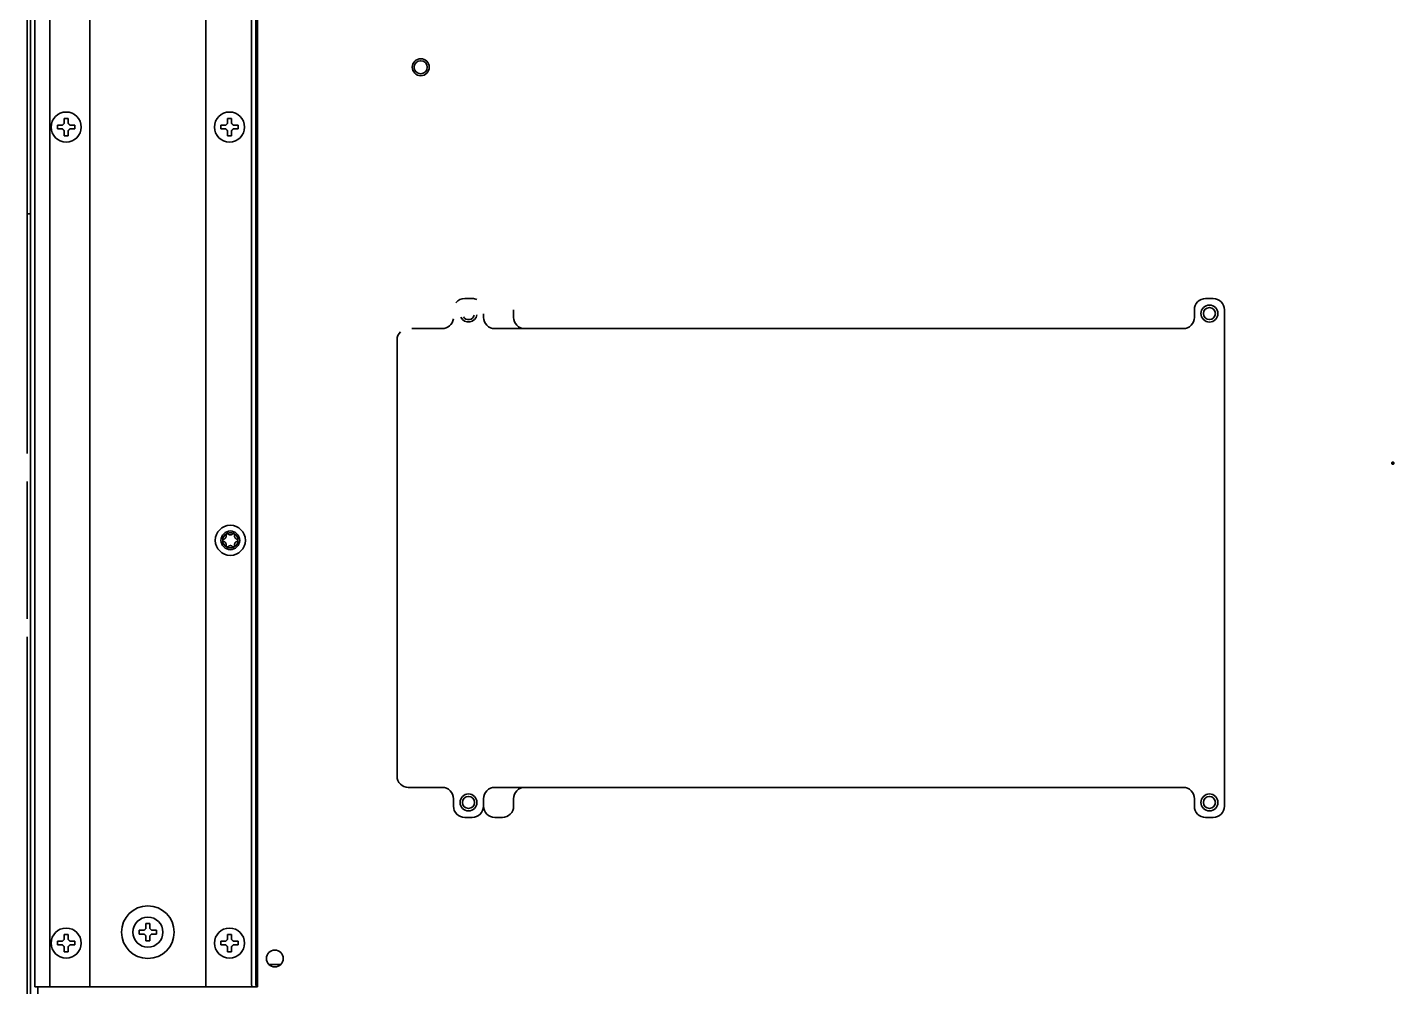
# Model space of a CAD drawing. Extents: x 53 to 4124, y 6244 to 10190.
# Drawn here: x 2213.5 to 2576.5, y 9469.9 to 9725 of the extents above; entities that cross this region are included whole.
import ezdxf

# ---------------------------------------------------------------- set-up
doc = ezdxf.new("R2010")
doc.units = 0
doc.header["$LTSCALE"] = 5
doc.layers.add('1', color=7, linetype='CONTINUOUS', true_color=0xffffff)

msp = doc.modelspace()

# ---------------------------------------------------------------- linework, layer by layer
at = {"layer": '1', "color": 7, "linetype": 'Continuous', "lineweight": 35}
for p, q in [((2213.48, 10018.29), (2213.48, 9677.39)), ((2214.28, 9378.49), (2214.28, 10018.34)), ((2215.5, 9927.09), (2215.5, 9469.89)), ((2219.44, 9469.89), (2219.44, 9927.09)), ((2230.08, 9927.09), (2230.08, 9469.89)), ((2260.98, 9927.09), (2260.98, 9469.89)), ((2274.7, 9469.89), (2274.7, 9927.09)), ((2273.05, 9471.89), (2273.05, 9925.09)), ((2274.25, 9471.89), (2274.25, 9925.09)), ((2221.51, 9698.49), (2221.51, 9698.99)), ((2221.51, 9697.99), (2221.51, 9698.49)), ((2226.11, 9698.99), (2226.11, 9698.49)), ((2226.11, 9698.49), (2226.11, 9697.99)), ((2264.94, 9698.49), (2264.94, 9698.99)), ((2264.94, 9697.99), (2264.94, 9698.49)), ((2269.54, 9698.99), (2269.54, 9698.49)), ((2269.54, 9698.49), (2269.54, 9697.99)), ((2213.48, 9675.39), (2213.48, 9677.39)), ((2214.28, 9675.39), (2213.48, 9675.39)), ((2213.48, 9673.39), (2213.48, 9675.39)), ((2213.48, 9675.39), (2214.28, 9675.39)), ((2213.48, 9673.39), (2213.48, 9611.69)), ((2331.78, 9652.89), (2329.78, 9652.89)), ((2342.78, 9649.89), (2342.78, 9647.89)), ((2523.78, 9649.89), (2523.78, 9647.89)), ((2528.78, 9652.89), (2526.78, 9652.89)), ((2531.78, 9517.89), (2531.78, 9649.89)), ((2334.78, 9647.89), (2334.78, 9648.81)), ((2323.78, 9644.89), (2315.68, 9644.89)), ((2520.78, 9644.89), (2337.78, 9644.89)), ((2311.78, 9641.89), (2311.78, 9525.89)), ((2213.48, 9604.23), (2213.48, 9567.74)), ((2213.48, 9562.91), (2213.48, 9439.34)), ((2314.78, 9522.89), (2323.78, 9522.89)), ((2337.78, 9522.89), (2520.78, 9522.89)), ((2326.78, 9519.89), (2326.78, 9517.89)), ((2334.78, 9517.89), (2334.78, 9519.89)), ((2342.78, 9519.89), (2342.78, 9517.89)), ((2523.78, 9519.89), (2523.78, 9517.89)), ((2329.78, 9514.89), (2331.78, 9514.89)), ((2339.78, 9514.89), (2337.78, 9514.89)), ((2526.78, 9514.89), (2528.78, 9514.89)), ((2243.23, 9484.39), (2243.23, 9484.89)), ((2243.23, 9483.89), (2243.23, 9484.39)), ((2247.83, 9484.89), (2247.83, 9484.39)), ((2247.83, 9484.39), (2247.83, 9483.89)), ((2221.51, 9481.49), (2221.51, 9481.99)), ((2221.51, 9480.99), (2221.51, 9481.49)), ((2226.11, 9481.99), (2226.11, 9481.49)), ((2226.11, 9481.49), (2226.11, 9480.99)), ((2264.94, 9481.49), (2264.94, 9481.99)), ((2264.94, 9480.99), (2264.94, 9481.49)), ((2269.54, 9481.99), (2269.54, 9481.49)), ((2269.54, 9481.49), (2269.54, 9480.99)), ((2277.68, 9475.8), (2280.86, 9475.8)), ((2215.72, 9469.89), (2215.5, 9469.89)), ((2215.72, 9469.89), (2219.26, 9469.89)), ((2216.28, 9469.89), (2216.28, 9378.19)), ((2219.44, 9469.89), (2219.26, 9469.89)), ((2219.44, 9469.89), (2229.08, 9469.89)), ((2229.08, 9469.89), (2230.08, 9469.89)), ((2230.08, 9469.89), (2232.28, 9469.89)), ((2232.28, 9469.89), (2258.78, 9469.89)), ((2258.78, 9469.89), (2260.98, 9469.89)), ((2260.98, 9469.89), (2261.98, 9469.89)), ((2261.98, 9469.89), (2272.5, 9469.89)), ((2272.5, 9469.89), (2273.19, 9469.89)), ((2274.38, 9469.89), (2273.19, 9469.89)), ((2274.69, 9469.89), (2274.38, 9469.89)), ((2274.69, 9469.89), (2274.7, 9469.89))]:
    msp.add_line(p, q, dxfattribs=at)
for centre, radius in [((2318.08, 9714.39), 2.25), ((2318.08, 9714.39), 1.75), ((2223.81, 9698.49), 4), ((2267.24, 9698.49), 4), ((2527.78, 9648.89), 2.25), ((2527.78, 9648.89), 1.6), ((2267.46, 9588.59), 4), ((2267.46, 9588.59), 2.49), ((2267.46, 9588.59), 2.03), ((2330.78, 9518.89), 2.25), ((2330.78, 9518.89), 1.6), ((2527.78, 9518.89), 2.25), ((2527.78, 9518.89), 1.6), ((2245.53, 9484.39), 7), ((2245.53, 9484.39), 4), ((2223.81, 9481.49), 4), ((2267.24, 9481.49), 4), ((2279.28, 9477.39), 2.25)]:
    msp.add_circle(centre, radius, dxfattribs=at)
for centre, radius, start, end in [((2329.78, 9649.89), 3, 90, 141.2747), ((2331.78, 9649.89), 3, 65.5411, 90), ((2526.78, 9649.89), 3, 90, 180), ((2528.78, 9649.89), 3, 0, 90), ((2323.78, 9647.89), 3, 270, 352.7733), ((2330.78, 9648.89), 2.25, 205.8356, 351.1912), ((2330.78, 9648.89), 1.6, 212.1806, 344.0081), ((2337.78, 9647.89), 3, 180, 270), ((2345.78, 9647.89), 3, 180, 270), ((2520.78, 9647.89), 3, 270, 0), ((2314.78, 9641.89), 3, 133.8342, 180), ((2314.78, 9525.89), 3, 180, 270), ((2323.78, 9519.89), 3, 0, 90), ((2337.78, 9519.89), 3, 90, 180), ((2345.78, 9519.89), 3, 90, 180), ((2520.78, 9519.89), 3, 0, 90), ((2329.78, 9517.89), 3, 180, 270), ((2331.78, 9517.89), 3, 270, 0), ((2337.78, 9517.89), 3, 180, 270), ((2339.78, 9517.89), 3, 270, 0), ((2526.78, 9517.89), 3, 180, 270), ((2528.78, 9517.89), 3, 270, 0)]:
    msp.add_arc(centre, radius, start, end, dxfattribs=at)
for centre, major_axis, start_param, end_param in [((2273.19, 9471.89), (0, -2), 4.712389, 6.283185), ((2274.38, 9471.89), (0, 2), 1.570796, 3.141593)]:
    msp.add_ellipse(centre, major_axis=major_axis, ratio=0.069756, start_param=start_param, end_param=end_param, dxfattribs=at)
for points in [[(2223.31, 9699.49), (2223.31, 9699.55), (2223.31, 9699.66), (2223.31, 9699.82), (2223.31, 9699.98), (2223.31, 9700.13), (2223.31, 9700.28), (2223.31, 9700.44), (2223.31, 9700.61), (2223.31, 9700.73), (2223.31, 9700.79)], [(2223.31, 9700.79), (2223.48, 9700.79), (2223.81, 9700.79), (2224.15, 9700.79), (2224.31, 9700.79)], [(2266.74, 9699.49), (2266.74, 9699.55), (2266.74, 9699.66), (2266.74, 9699.82), (2266.74, 9699.98), (2266.74, 9700.13), (2266.74, 9700.28), (2266.74, 9700.44), (2266.74, 9700.61), (2266.74, 9700.73), (2266.74, 9700.79)], [(2266.74, 9700.79), (2266.9, 9700.79), (2267.24, 9700.79), (2267.57, 9700.79), (2267.74, 9700.79)], [(2222.81, 9697.99), (2222.76, 9697.99), (2222.65, 9697.99), (2222.49, 9697.99), (2222.33, 9697.99), (2222.17, 9697.99), (2222.02, 9697.99), (2221.87, 9697.99), (2221.7, 9697.99), (2221.58, 9697.99), (2221.51, 9697.99)], [(2222.81, 9698.99), (2222.84, 9699.02), (2222.88, 9699.06), (2222.96, 9699.14), (2223.03, 9699.21), (2223.1, 9699.28), (2223.17, 9699.35), (2223.24, 9699.42), (2223.29, 9699.47), (2223.31, 9699.49)], [(2223.31, 9697.49), (2223.29, 9697.52), (2223.24, 9697.57), (2223.16, 9697.64), (2223.09, 9697.72), (2223.02, 9697.79), (2222.95, 9697.86), (2222.88, 9697.92), (2222.84, 9697.97), (2222.81, 9697.99)], [(2224.31, 9699.49), (2224.34, 9699.47), (2224.39, 9699.42), (2224.46, 9699.34), (2224.54, 9699.27), (2224.61, 9699.2), (2224.68, 9699.13), (2224.74, 9699.06), (2224.79, 9699.02), (2224.81, 9698.99)], [(2224.81, 9697.99), (2224.79, 9697.97), (2224.74, 9697.92), (2224.67, 9697.85), (2224.6, 9697.78), (2224.53, 9697.71), (2224.46, 9697.64), (2224.38, 9697.56), (2224.34, 9697.52), (2224.31, 9697.49)], [(2224.31, 9697.49), (2224.31, 9697.44), (2224.31, 9697.33), (2224.31, 9697.17), (2224.31, 9697.01), (2224.31, 9696.86), (2224.31, 9696.7), (2224.31, 9696.55), (2224.31, 9696.38), (2224.31, 9696.26), (2224.31, 9696.19)], [(2224.81, 9698.99), (2224.87, 9698.99), (2224.98, 9698.99), (2225.14, 9698.99), (2225.3, 9698.99), (2225.45, 9698.99), (2225.6, 9698.99), (2225.76, 9698.99), (2225.93, 9698.99), (2226.05, 9698.99), (2226.11, 9698.99)], [(2266.24, 9697.99), (2266.18, 9697.99), (2266.08, 9697.99), (2265.91, 9697.99), (2265.75, 9697.99), (2265.6, 9697.99), (2265.45, 9697.99), (2265.29, 9697.99), (2265.12, 9697.99), (2265, 9697.99), (2264.94, 9697.99)], [(2266.24, 9698.99), (2266.26, 9699.02), (2266.31, 9699.06), (2266.38, 9699.14), (2266.45, 9699.21), (2266.52, 9699.28), (2266.59, 9699.35), (2266.67, 9699.42), (2266.71, 9699.47), (2266.74, 9699.49)], [(2266.74, 9697.49), (2266.71, 9697.52), (2266.66, 9697.57), (2266.59, 9697.64), (2266.51, 9697.72), (2266.44, 9697.79), (2266.38, 9697.86), (2266.31, 9697.92), (2266.26, 9697.97), (2266.24, 9697.99)], [(2267.74, 9699.49), (2267.76, 9699.47), (2267.81, 9699.42), (2267.89, 9699.34), (2267.96, 9699.27), (2268.03, 9699.2), (2268.1, 9699.13), (2268.17, 9699.06), (2268.21, 9699.02), (2268.24, 9698.99)], [(2268.24, 9697.99), (2268.21, 9697.97), (2268.17, 9697.92), (2268.09, 9697.85), (2268.02, 9697.78), (2267.95, 9697.71), (2267.88, 9697.64), (2267.81, 9697.56), (2267.76, 9697.52), (2267.74, 9697.49)], [(2267.74, 9697.49), (2267.74, 9697.44), (2267.74, 9697.33), (2267.74, 9697.17), (2267.74, 9697.01), (2267.74, 9696.86), (2267.74, 9696.7), (2267.74, 9696.55), (2267.74, 9696.38), (2267.74, 9696.26), (2267.74, 9696.19)], [(2268.24, 9698.99), (2268.29, 9698.99), (2268.4, 9698.99), (2268.56, 9698.99), (2268.72, 9698.99), (2268.88, 9698.99), (2269.03, 9698.99), (2269.18, 9698.99), (2269.35, 9698.99), (2269.47, 9698.99), (2269.54, 9698.99)], [(2224.31, 9696.19), (2224.15, 9696.19), (2223.81, 9696.19), (2223.48, 9696.19), (2223.31, 9696.19)], [(2267.74, 9696.19), (2267.57, 9696.19), (2267.24, 9696.19), (2266.9, 9696.19), (2266.74, 9696.19)], [(2245.03, 9485.39), (2245.03, 9485.45), (2245.03, 9485.56), (2245.03, 9485.72), (2245.03, 9485.88), (2245.03, 9486.03), (2245.03, 9486.18), (2245.03, 9486.34), (2245.03, 9486.51), (2245.03, 9486.63), (2245.03, 9486.69)], [(2245.03, 9486.69), (2245.19, 9486.69), (2245.53, 9486.69), (2245.86, 9486.69), (2246.03, 9486.69)], [(2223.31, 9482.49), (2223.31, 9482.55), (2223.31, 9482.66), (2223.31, 9482.82), (2223.31, 9482.98), (2223.31, 9483.13), (2223.31, 9483.28), (2223.31, 9483.44), (2223.31, 9483.61), (2223.31, 9483.73), (2223.31, 9483.79)], [(2223.31, 9483.79), (2223.48, 9483.79), (2223.81, 9483.79), (2224.15, 9483.79), (2224.31, 9483.79)], [(2244.53, 9483.89), (2244.47, 9483.89), (2244.36, 9483.89), (2244.2, 9483.89), (2244.04, 9483.89), (2243.89, 9483.89), (2243.74, 9483.89), (2243.58, 9483.89), (2243.41, 9483.89), (2243.29, 9483.89), (2243.23, 9483.89)], [(2244.53, 9484.89), (2244.55, 9484.92), (2244.6, 9484.96), (2244.67, 9485.04), (2244.74, 9485.11), (2244.81, 9485.18), (2244.88, 9485.25), (2244.95, 9485.32), (2245, 9485.37), (2245.03, 9485.39)], [(2245.03, 9483.39), (2245, 9483.42), (2244.95, 9483.47), (2244.87, 9483.54), (2244.8, 9483.62), (2244.73, 9483.69), (2244.66, 9483.76), (2244.59, 9483.82), (2244.55, 9483.87), (2244.53, 9483.89)], [(2246.03, 9485.39), (2246.05, 9485.37), (2246.1, 9485.32), (2246.18, 9485.24), (2246.25, 9485.17), (2246.32, 9485.1), (2246.39, 9485.03), (2246.46, 9484.96), (2246.5, 9484.92), (2246.53, 9484.89)], [(2246.53, 9483.89), (2246.5, 9483.87), (2246.45, 9483.82), (2246.38, 9483.75), (2246.31, 9483.68), (2246.24, 9483.61), (2246.17, 9483.54), (2246.1, 9483.46), (2246.05, 9483.42), (2246.03, 9483.39)], [(2246.03, 9483.39), (2246.03, 9483.34), (2246.03, 9483.23), (2246.03, 9483.07), (2246.03, 9482.91), (2246.03, 9482.76), (2246.03, 9482.6), (2246.03, 9482.45), (2246.03, 9482.28), (2246.03, 9482.16), (2246.03, 9482.09)], [(2246.53, 9484.89), (2246.58, 9484.89), (2246.69, 9484.89), (2246.85, 9484.89), (2247.01, 9484.89), (2247.16, 9484.89), (2247.32, 9484.89), (2247.47, 9484.89), (2247.64, 9484.89), (2247.76, 9484.89), (2247.83, 9484.89)], [(2266.74, 9482.49), (2266.74, 9482.55), (2266.74, 9482.66), (2266.74, 9482.82), (2266.74, 9482.98), (2266.74, 9483.13), (2266.74, 9483.28), (2266.74, 9483.44), (2266.74, 9483.61), (2266.74, 9483.73), (2266.74, 9483.79)], [(2266.74, 9483.79), (2266.9, 9483.79), (2267.24, 9483.79), (2267.57, 9483.79), (2267.74, 9483.79)], [(2222.81, 9480.99), (2222.76, 9480.99), (2222.65, 9480.99), (2222.49, 9480.99), (2222.33, 9480.99), (2222.17, 9480.99), (2222.02, 9480.99), (2221.87, 9480.99), (2221.7, 9480.99), (2221.58, 9480.99), (2221.51, 9480.99)], [(2222.81, 9481.99), (2222.84, 9482.02), (2222.88, 9482.06), (2222.96, 9482.14), (2223.03, 9482.21), (2223.1, 9482.28), (2223.17, 9482.35), (2223.24, 9482.42), (2223.29, 9482.47), (2223.31, 9482.49)], [(2223.31, 9480.49), (2223.29, 9480.52), (2223.24, 9480.57), (2223.16, 9480.64), (2223.09, 9480.72), (2223.02, 9480.79), (2222.95, 9480.86), (2222.88, 9480.92), (2222.84, 9480.97), (2222.81, 9480.99)], [(2224.31, 9479.19), (2224.15, 9479.19), (2223.81, 9479.19), (2223.48, 9479.19), (2223.31, 9479.19)], [(2224.31, 9482.49), (2224.34, 9482.47), (2224.39, 9482.42), (2224.46, 9482.34), (2224.54, 9482.27), (2224.61, 9482.2), (2224.68, 9482.13), (2224.74, 9482.06), (2224.79, 9482.02), (2224.81, 9481.99)], [(2224.81, 9480.99), (2224.79, 9480.97), (2224.74, 9480.92), (2224.67, 9480.85), (2224.6, 9480.78), (2224.53, 9480.71), (2224.46, 9480.64), (2224.38, 9480.56), (2224.34, 9480.52), (2224.31, 9480.49)], [(2224.31, 9480.49), (2224.31, 9480.44), (2224.31, 9480.33), (2224.31, 9480.17), (2224.31, 9480.01), (2224.31, 9479.86), (2224.31, 9479.7), (2224.31, 9479.55), (2224.31, 9479.38), (2224.31, 9479.26), (2224.31, 9479.19)], [(2224.81, 9481.99), (2224.87, 9481.99), (2224.98, 9481.99), (2225.14, 9481.99), (2225.3, 9481.99), (2225.45, 9481.99), (2225.6, 9481.99), (2225.76, 9481.99), (2225.93, 9481.99), (2226.05, 9481.99), (2226.11, 9481.99)], [(2246.03, 9482.09), (2245.86, 9482.09), (2245.53, 9482.09), (2245.19, 9482.09), (2245.03, 9482.09)], [(2266.24, 9480.99), (2266.18, 9480.99), (2266.08, 9480.99), (2265.91, 9480.99), (2265.75, 9480.99), (2265.6, 9480.99), (2265.45, 9480.99), (2265.29, 9480.99), (2265.12, 9480.99), (2265, 9480.99), (2264.94, 9480.99)], [(2266.24, 9481.99), (2266.26, 9482.02), (2266.31, 9482.06), (2266.38, 9482.14), (2266.45, 9482.21), (2266.52, 9482.28), (2266.59, 9482.35), (2266.67, 9482.42), (2266.71, 9482.47), (2266.74, 9482.49)], [(2266.74, 9480.49), (2266.71, 9480.52), (2266.66, 9480.57), (2266.59, 9480.64), (2266.51, 9480.72), (2266.44, 9480.79), (2266.38, 9480.86), (2266.31, 9480.92), (2266.26, 9480.97), (2266.24, 9480.99)], [(2267.74, 9479.19), (2267.57, 9479.19), (2267.24, 9479.19), (2266.9, 9479.19), (2266.74, 9479.19)], [(2267.74, 9482.49), (2267.76, 9482.47), (2267.81, 9482.42), (2267.89, 9482.34), (2267.96, 9482.27), (2268.03, 9482.2), (2268.1, 9482.13), (2268.17, 9482.06), (2268.21, 9482.02), (2268.24, 9481.99)], [(2268.24, 9480.99), (2268.21, 9480.97), (2268.17, 9480.92), (2268.09, 9480.85), (2268.02, 9480.78), (2267.95, 9480.71), (2267.88, 9480.64), (2267.81, 9480.56), (2267.76, 9480.52), (2267.74, 9480.49)], [(2267.74, 9480.49), (2267.74, 9480.44), (2267.74, 9480.33), (2267.74, 9480.17), (2267.74, 9480.01), (2267.74, 9479.86), (2267.74, 9479.7), (2267.74, 9479.55), (2267.74, 9479.38), (2267.74, 9479.26), (2267.74, 9479.19)], [(2268.24, 9481.99), (2268.29, 9481.99), (2268.4, 9481.99), (2268.56, 9481.99), (2268.72, 9481.99), (2268.88, 9481.99), (2269.03, 9481.99), (2269.18, 9481.99), (2269.35, 9481.99), (2269.47, 9481.99), (2269.54, 9481.99)]]:
    msp.add_open_spline(points, degree=3, dxfattribs=at)
for points, knots in [([(2224.31, 9700.79), (2224.31, 9700.59), (2224.31, 9700.38), (2224.31, 9700.06), (2224.31, 9699.95), (2224.31, 9699.72), (2224.31, 9699.61), (2224.31, 9699.49)], [0, 0, 0, 0, 0.5, 0.5, 0.75, 0.75, 1, 1, 1, 1]), ([(2267.74, 9700.79), (2267.74, 9700.59), (2267.74, 9700.38), (2267.74, 9700.06), (2267.74, 9699.95), (2267.74, 9699.72), (2267.74, 9699.61), (2267.74, 9699.49)], [0, 0, 0, 0, 0.5, 0.5, 0.75, 0.75, 1, 1, 1, 1]), ([(2221.51, 9698.99), (2221.72, 9698.99), (2221.93, 9698.99), (2222.25, 9698.99), (2222.36, 9698.99), (2222.58, 9698.99), (2222.7, 9698.99), (2222.81, 9698.99)], [0, 0, 0, 0, 0.5, 0.5, 0.75, 0.75, 1, 1, 1, 1]), ([(2223.31, 9696.19), (2223.31, 9696.4), (2223.31, 9696.61), (2223.31, 9696.93), (2223.31, 9697.04), (2223.31, 9697.26), (2223.31, 9697.38), (2223.31, 9697.49)], [0, 0, 0, 0, 0.5, 0.5, 0.75, 0.75, 1, 1, 1, 1]), ([(2226.11, 9697.99), (2225.91, 9697.99), (2225.7, 9697.99), (2225.38, 9697.99), (2225.27, 9697.99), (2225.04, 9697.99), (2224.93, 9697.99), (2224.81, 9697.99)], [0, 0, 0, 0, 0.5, 0.5, 0.75, 0.75, 1, 1, 1, 1]), ([(2264.94, 9698.99), (2265.14, 9698.99), (2265.35, 9698.99), (2265.68, 9698.99), (2265.79, 9698.99), (2266.01, 9698.99), (2266.12, 9698.99), (2266.24, 9698.99)], [0, 0, 0, 0, 0.5, 0.5, 0.75, 0.75, 1, 1, 1, 1]), ([(2266.74, 9696.19), (2266.74, 9696.4), (2266.74, 9696.61), (2266.74, 9696.93), (2266.74, 9697.04), (2266.74, 9697.26), (2266.74, 9697.38), (2266.74, 9697.49)], [0, 0, 0, 0, 0.5, 0.5, 0.75, 0.75, 1, 1, 1, 1]), ([(2269.54, 9697.99), (2269.33, 9697.99), (2269.12, 9697.99), (2268.8, 9697.99), (2268.69, 9697.99), (2268.47, 9697.99), (2268.35, 9697.99), (2268.24, 9697.99)], [0, 0, 0, 0, 0.5, 0.5, 0.75, 0.75, 1, 1, 1, 1]), ([(2265.74, 9588.27), (2265.72, 9588.28), (2265.68, 9588.29), (2265.65, 9588.3), (2265.63, 9588.32), (2265.62, 9588.33), (2265.61, 9588.34), (2265.6, 9588.34), (2265.58, 9588.36), (2265.57, 9588.37), (2265.55, 9588.4), (2265.55, 9588.4), (2265.54, 9588.42), (2265.53, 9588.43), (2265.52, 9588.45), (2265.51, 9588.47), (2265.5, 9588.49), (2265.5, 9588.5), (2265.49, 9588.52), (2265.49, 9588.53), (2265.49, 9588.56), (2265.49, 9588.58), (2265.49, 9588.6), (2265.49, 9588.61), (2265.49, 9588.63), (2265.49, 9588.64), (2265.49, 9588.67), (2265.5, 9588.69), (2265.51, 9588.71), (2265.51, 9588.72), (2265.52, 9588.74), (2265.52, 9588.75), (2265.54, 9588.77), (2265.55, 9588.79), (2265.56, 9588.81), (2265.57, 9588.82), (2265.58, 9588.83), (2265.59, 9588.84), (2265.61, 9588.85), (2265.62, 9588.87), (2265.64, 9588.88), (2265.65, 9588.89), (2265.67, 9588.89), (2265.68, 9588.9), (2265.7, 9588.91), (2265.72, 9588.92), (2265.74, 9588.92)], [0, 0, 0, 0, 0.0625, 0.125, 0.125, 0.15625, 0.15625, 0.1875, 0.1875, 0.25, 0.25, 0.28125, 0.28125, 0.3125, 0.3125, 0.375, 0.375, 0.40625, 0.40625, 0.4375, 0.4375, 0.5, 0.5, 0.53125, 0.53125, 0.5625, 0.5625, 0.625, 0.625, 0.65625, 0.65625, 0.6875, 0.6875, 0.75, 0.75, 0.78125, 0.78125, 0.8125, 0.8125, 0.875, 0.875, 0.90625, 0.90625, 0.9375, 0.9375, 1, 1, 1, 1]), ([(2265.74, 9588.92), (2265.79, 9588.93), (2265.84, 9588.95), (2265.91, 9588.99), (2265.93, 9589), (2265.97, 9589.02), (2265.98, 9589.03), (2266, 9589.04), (2266.01, 9589.05), (2266.06, 9589.09), (2266.1, 9589.13), (2266.15, 9589.18), (2266.16, 9589.19), (2266.17, 9589.21), (2266.18, 9589.22), (2266.21, 9589.26), (2266.22, 9589.28), (2266.26, 9589.35), (2266.28, 9589.4), (2266.31, 9589.46), (2266.31, 9589.48), (2266.32, 9589.5), (2266.33, 9589.54), (2266.34, 9589.61), (2266.34, 9589.66), (2266.35, 9589.7), (2266.35, 9589.72), (2266.35, 9589.74), (2266.34, 9589.76), (2266.34, 9589.82), (2266.33, 9589.88), (2266.32, 9589.93)], [0, 0, 0, 0, 0.125, 0.125, 0.1875, 0.1875, 0.21875, 0.21875, 0.25, 0.25, 0.375, 0.375, 0.40625, 0.40625, 0.4375, 0.4375, 0.5, 0.5, 0.625, 0.625, 0.65625, 0.65625, 0.6875, 0.75, 0.8125, 0.8125, 0.84375, 0.84375, 0.875, 0.875, 1, 1, 1, 1]), ([(2266.32, 9587.26), (2266.33, 9587.31), (2266.34, 9587.37), (2266.34, 9587.45), (2266.34, 9587.47), (2266.34, 9587.51), (2266.34, 9587.53), (2266.34, 9587.55), (2266.34, 9587.57), (2266.33, 9587.63), (2266.32, 9587.69), (2266.3, 9587.75), (2266.29, 9587.76), (2266.28, 9587.79), (2266.28, 9587.8), (2266.26, 9587.84), (2266.25, 9587.86), (2266.21, 9587.93), (2266.18, 9587.98), (2266.13, 9588.03), (2266.12, 9588.04), (2266.1, 9588.06), (2266.07, 9588.09), (2266.02, 9588.13), (2265.98, 9588.16), (2265.94, 9588.18), (2265.93, 9588.19), (2265.91, 9588.2), (2265.9, 9588.21), (2265.84, 9588.24), (2265.79, 9588.26), (2265.74, 9588.27)], [0, 0, 0, 0, 0.125, 0.125, 0.1875, 0.1875, 0.21875, 0.21875, 0.25, 0.25, 0.375, 0.375, 0.40625, 0.40625, 0.4375, 0.4375, 0.5, 0.5, 0.625, 0.625, 0.65625, 0.65625, 0.6875, 0.75, 0.8125, 0.8125, 0.84375, 0.84375, 0.875, 0.875, 1, 1, 1, 1]), ([(2266.32, 9589.93), (2266.31, 9589.94), (2266.31, 9589.98), (2266.31, 9590.02), (2266.31, 9590.04), (2266.31, 9590.05), (2266.31, 9590.07), (2266.31, 9590.08), (2266.32, 9590.11), (2266.32, 9590.12), (2266.34, 9590.15), (2266.34, 9590.16), (2266.35, 9590.17), (2266.35, 9590.18), (2266.37, 9590.21), (2266.38, 9590.22), (2266.4, 9590.24), (2266.4, 9590.25), (2266.42, 9590.26), (2266.42, 9590.27), (2266.44, 9590.29), (2266.46, 9590.3), (2266.48, 9590.31), (2266.49, 9590.31), (2266.51, 9590.32), (2266.52, 9590.33), (2266.54, 9590.34), (2266.56, 9590.34), (2266.59, 9590.35), (2266.6, 9590.35), (2266.62, 9590.35), (2266.62, 9590.35), (2266.64, 9590.35), (2266.65, 9590.35), (2266.67, 9590.35), (2266.68, 9590.35), (2266.71, 9590.34), (2266.73, 9590.34), (2266.75, 9590.33), (2266.76, 9590.33), (2266.78, 9590.32), (2266.79, 9590.32), (2266.81, 9590.31), (2266.83, 9590.3), (2266.85, 9590.28), (2266.85, 9590.28), (2266.87, 9590.26), (2266.88, 9590.26), (2266.88, 9590.25)], [0, 0, 0, 0, 0.0625, 0.125, 0.125, 0.15625, 0.15625, 0.1875, 0.1875, 0.25, 0.25, 0.28125, 0.28125, 0.3125, 0.3125, 0.375, 0.375, 0.40625, 0.40625, 0.4375, 0.4375, 0.5, 0.5, 0.53125, 0.53125, 0.5625, 0.5625, 0.625, 0.625, 0.65625, 0.65625, 0.6875, 0.6875, 0.71875, 0.71875, 0.75, 0.75, 0.8125, 0.8125, 0.84375, 0.84375, 0.875, 0.875, 0.9375, 0.9375, 0.96875, 0.96875, 1, 1, 1, 1]), ([(2266.88, 9590.25), (2266.92, 9590.21), (2266.96, 9590.18), (2267.03, 9590.14), (2267.05, 9590.12), (2267.1, 9590.1), (2267.12, 9590.08), (2267.2, 9590.05), (2267.25, 9590.04), (2267.31, 9590.02), (2267.33, 9590.02), (2267.35, 9590.02), (2267.37, 9590.02), (2267.41, 9590.01), (2267.44, 9590.01), (2267.52, 9590.01), (2267.57, 9590.02), (2267.65, 9590.03), (2267.68, 9590.04), (2267.72, 9590.05), (2267.73, 9590.05), (2267.75, 9590.06), (2267.77, 9590.07), (2267.83, 9590.09), (2267.88, 9590.12), (2267.94, 9590.16), (2267.96, 9590.18), (2268.01, 9590.21), (2268.03, 9590.23), (2268.04, 9590.25)], [0, 0, 0, 0, 0.125, 0.125, 0.1875, 0.1875, 0.25, 0.25, 0.375, 0.375, 0.40625, 0.40625, 0.4375, 0.4375, 0.5, 0.5, 0.625, 0.625, 0.6875, 0.6875, 0.71875, 0.71875, 0.75, 0.75, 0.875, 0.875, 0.9375, 0.9375, 1, 1, 1, 1]), ([(2268.04, 9590.25), (2268.06, 9590.26), (2268.08, 9590.29), (2268.12, 9590.31), (2268.14, 9590.32), (2268.15, 9590.32), (2268.17, 9590.33), (2268.17, 9590.33), (2268.2, 9590.34), (2268.22, 9590.34), (2268.25, 9590.35), (2268.27, 9590.35), (2268.31, 9590.35), (2268.33, 9590.35), (2268.36, 9590.34), (2268.36, 9590.34), (2268.38, 9590.33), (2268.39, 9590.33), (2268.42, 9590.32), (2268.43, 9590.31), (2268.46, 9590.3), (2268.47, 9590.29), (2268.48, 9590.28), (2268.49, 9590.28), (2268.51, 9590.26), (2268.52, 9590.25), (2268.54, 9590.23), (2268.55, 9590.22), (2268.56, 9590.2), (2268.56, 9590.2), (2268.58, 9590.17), (2268.59, 9590.16), (2268.6, 9590.13), (2268.6, 9590.12), (2268.61, 9590.11), (2268.61, 9590.1), (2268.61, 9590.07), (2268.62, 9590.05), (2268.62, 9590.02), (2268.62, 9590.02), (2268.62, 9590), (2268.62, 9589.99), (2268.62, 9589.96), (2268.61, 9589.94), (2268.61, 9589.93)], [0, 0, 0, 0, 0.0625, 0.125, 0.125, 0.15625, 0.15625, 0.1875, 0.1875, 0.25, 0.25, 0.3125, 0.3125, 0.375, 0.375, 0.40625, 0.40625, 0.4375, 0.4375, 0.5, 0.5, 0.53125, 0.53125, 0.5625, 0.5625, 0.625, 0.625, 0.65625, 0.65625, 0.6875, 0.6875, 0.75, 0.75, 0.78125, 0.78125, 0.8125, 0.8125, 0.875, 0.875, 0.90625, 0.90625, 0.9375, 0.9375, 1, 1, 1, 1]), ([(2268.61, 9589.93), (2268.59, 9589.87), (2268.58, 9589.82), (2268.58, 9589.74), (2268.58, 9589.72), (2268.58, 9589.68), (2268.58, 9589.66), (2268.58, 9589.63), (2268.58, 9589.62), (2268.59, 9589.55), (2268.6, 9589.5), (2268.63, 9589.44), (2268.63, 9589.43), (2268.64, 9589.4), (2268.65, 9589.39), (2268.66, 9589.35), (2268.68, 9589.33), (2268.72, 9589.25), (2268.75, 9589.21), (2268.79, 9589.16), (2268.8, 9589.15), (2268.82, 9589.13), (2268.85, 9589.1), (2268.9, 9589.06), (2268.95, 9589.03), (2268.98, 9589.01), (2268.99, 9589), (2269.01, 9588.99), (2269.03, 9588.98), (2269.09, 9588.95), (2269.14, 9588.93), (2269.19, 9588.92)], [0, 0, 0, 0, 0.125, 0.125, 0.1875, 0.1875, 0.21875, 0.21875, 0.25, 0.25, 0.375, 0.375, 0.40625, 0.40625, 0.4375, 0.4375, 0.5, 0.5, 0.625, 0.625, 0.65625, 0.65625, 0.6875, 0.75, 0.8125, 0.8125, 0.84375, 0.84375, 0.875, 0.875, 1, 1, 1, 1]), ([(2269.19, 9588.27), (2269.14, 9588.25), (2269.09, 9588.24), (2269.01, 9588.2), (2268.99, 9588.19), (2268.96, 9588.17), (2268.95, 9588.16), (2268.92, 9588.14), (2268.91, 9588.14), (2268.86, 9588.09), (2268.82, 9588.06), (2268.77, 9588.01), (2268.77, 9588), (2268.75, 9587.98), (2268.74, 9587.96), (2268.72, 9587.93), (2268.7, 9587.91), (2268.66, 9587.84), (2268.64, 9587.79), (2268.62, 9587.72), (2268.61, 9587.71), (2268.61, 9587.68), (2268.59, 9587.65), (2268.58, 9587.58), (2268.58, 9587.53), (2268.58, 9587.49), (2268.58, 9587.47), (2268.58, 9587.45), (2268.58, 9587.43), (2268.58, 9587.37), (2268.59, 9587.31), (2268.6, 9587.26)], [0, 0, 0, 0, 0.125, 0.125, 0.1875, 0.1875, 0.21875, 0.21875, 0.25, 0.25, 0.375, 0.375, 0.40625, 0.40625, 0.4375, 0.4375, 0.5, 0.5, 0.625, 0.625, 0.65625, 0.65625, 0.6875, 0.75, 0.8125, 0.8125, 0.84375, 0.84375, 0.875, 0.875, 1, 1, 1, 1]), ([(2269.19, 9588.92), (2269.21, 9588.91), (2269.24, 9588.9), (2269.27, 9588.88), (2269.29, 9588.87), (2269.3, 9588.86), (2269.32, 9588.85), (2269.32, 9588.85), (2269.34, 9588.83), (2269.35, 9588.81), (2269.37, 9588.79), (2269.38, 9588.78), (2269.39, 9588.77), (2269.39, 9588.76), (2269.4, 9588.74), (2269.41, 9588.72), (2269.42, 9588.69), (2269.42, 9588.68), (2269.43, 9588.67), (2269.43, 9588.66), (2269.43, 9588.63), (2269.44, 9588.61), (2269.44, 9588.58), (2269.44, 9588.57), (2269.43, 9588.56), (2269.43, 9588.55), (2269.43, 9588.52), (2269.42, 9588.5), (2269.42, 9588.47), (2269.41, 9588.47), (2269.4, 9588.45), (2269.4, 9588.44), (2269.39, 9588.42), (2269.38, 9588.4), (2269.36, 9588.38), (2269.35, 9588.37), (2269.34, 9588.36), (2269.34, 9588.35), (2269.32, 9588.33), (2269.3, 9588.32), (2269.28, 9588.31), (2269.27, 9588.3), (2269.25, 9588.29), (2269.25, 9588.29), (2269.22, 9588.28), (2269.2, 9588.27), (2269.19, 9588.27)], [0, 0, 0, 0, 0.0625, 0.125, 0.125, 0.15625, 0.15625, 0.1875, 0.1875, 0.25, 0.25, 0.28125, 0.28125, 0.3125, 0.3125, 0.375, 0.375, 0.40625, 0.40625, 0.4375, 0.4375, 0.5, 0.5, 0.53125, 0.53125, 0.5625, 0.5625, 0.625, 0.625, 0.65625, 0.65625, 0.6875, 0.6875, 0.75, 0.75, 0.78125, 0.78125, 0.8125, 0.8125, 0.875, 0.875, 0.90625, 0.90625, 0.9375, 0.9375, 1, 1, 1, 1]), ([(2266.88, 9586.94), (2266.87, 9586.92), (2266.84, 9586.9), (2266.81, 9586.88), (2266.78, 9586.87), (2266.77, 9586.87), (2266.76, 9586.86), (2266.75, 9586.86), (2266.72, 9586.85), (2266.7, 9586.84), (2266.68, 9586.84), (2266.67, 9586.84), (2266.65, 9586.84), (2266.64, 9586.84), (2266.61, 9586.84), (2266.59, 9586.84), (2266.57, 9586.85), (2266.56, 9586.85), (2266.54, 9586.85), (2266.53, 9586.86), (2266.51, 9586.87), (2266.49, 9586.87), (2266.46, 9586.89), (2266.46, 9586.89), (2266.44, 9586.9), (2266.43, 9586.91), (2266.41, 9586.93), (2266.4, 9586.94), (2266.38, 9586.96), (2266.38, 9586.97), (2266.36, 9586.98), (2266.36, 9586.99), (2266.34, 9587.01), (2266.34, 9587.03), (2266.33, 9587.06), (2266.32, 9587.07), (2266.32, 9587.08), (2266.32, 9587.09), (2266.31, 9587.12), (2266.31, 9587.14), (2266.3, 9587.16), (2266.3, 9587.17), (2266.3, 9587.19), (2266.31, 9587.2), (2266.31, 9587.23), (2266.31, 9587.24), (2266.32, 9587.26)], [0, 0, 0, 0, 0.0625, 0.125, 0.125, 0.15625, 0.15625, 0.1875, 0.1875, 0.25, 0.25, 0.28125, 0.28125, 0.3125, 0.3125, 0.375, 0.375, 0.40625, 0.40625, 0.4375, 0.4375, 0.5, 0.5, 0.53125, 0.53125, 0.5625, 0.5625, 0.625, 0.625, 0.65625, 0.65625, 0.6875, 0.6875, 0.75, 0.75, 0.78125, 0.78125, 0.8125, 0.8125, 0.875, 0.875, 0.90625, 0.90625, 0.9375, 0.9375, 1, 1, 1, 1]), ([(2268.04, 9586.94), (2268, 9586.97), (2267.96, 9587.01), (2267.9, 9587.05), (2267.87, 9587.07), (2267.84, 9587.08), (2267.83, 9587.09), (2267.8, 9587.1), (2267.79, 9587.11), (2267.73, 9587.13), (2267.68, 9587.15), (2267.61, 9587.16), (2267.6, 9587.17), (2267.57, 9587.17), (2267.56, 9587.17), (2267.52, 9587.18), (2267.49, 9587.18), (2267.41, 9587.18), (2267.35, 9587.17), (2267.27, 9587.16), (2267.25, 9587.15), (2267.21, 9587.14), (2267.19, 9587.13), (2267.17, 9587.12), (2267.16, 9587.12), (2267.09, 9587.09), (2267.05, 9587.07), (2266.98, 9587.02), (2266.96, 9587.01), (2266.92, 9586.97), (2266.9, 9586.96), (2266.88, 9586.94)], [0, 0, 0, 0, 0.125, 0.125, 0.1875, 0.1875, 0.21875, 0.21875, 0.25, 0.25, 0.375, 0.375, 0.40625, 0.40625, 0.4375, 0.4375, 0.5, 0.5, 0.625, 0.625, 0.6875, 0.6875, 0.71875, 0.71875, 0.75, 0.75, 0.875, 0.875, 0.9375, 0.9375, 1, 1, 1, 1]), ([(2268.6, 9587.26), (2268.61, 9587.24), (2268.62, 9587.21), (2268.62, 9587.17), (2268.62, 9587.14), (2268.61, 9587.14), (2268.61, 9587.12), (2268.61, 9587.11), (2268.6, 9587.08), (2268.6, 9587.06), (2268.59, 9587.04), (2268.58, 9587.03), (2268.58, 9587.01), (2268.57, 9587.01), (2268.56, 9586.98), (2268.55, 9586.97), (2268.53, 9586.95), (2268.52, 9586.94), (2268.51, 9586.93), (2268.5, 9586.92), (2268.48, 9586.9), (2268.46, 9586.89), (2268.44, 9586.88), (2268.43, 9586.87), (2268.41, 9586.87), (2268.41, 9586.86), (2268.38, 9586.85), (2268.36, 9586.85), (2268.34, 9586.84), (2268.33, 9586.84), (2268.31, 9586.84), (2268.3, 9586.84), (2268.28, 9586.84), (2268.27, 9586.84), (2268.25, 9586.84), (2268.24, 9586.84), (2268.22, 9586.84), (2268.2, 9586.85), (2268.17, 9586.86), (2268.16, 9586.86), (2268.15, 9586.87), (2268.14, 9586.87), (2268.11, 9586.88), (2268.1, 9586.89), (2268.08, 9586.91), (2268.07, 9586.91), (2268.05, 9586.92), (2268.05, 9586.93), (2268.04, 9586.94)], [0, 0, 0, 0, 0.0625, 0.125, 0.125, 0.15625, 0.15625, 0.1875, 0.1875, 0.25, 0.25, 0.28125, 0.28125, 0.3125, 0.3125, 0.375, 0.375, 0.40625, 0.40625, 0.4375, 0.4375, 0.5, 0.5, 0.53125, 0.53125, 0.5625, 0.5625, 0.625, 0.625, 0.65625, 0.65625, 0.6875, 0.6875, 0.71875, 0.71875, 0.75, 0.75, 0.8125, 0.8125, 0.84375, 0.84375, 0.875, 0.875, 0.9375, 0.9375, 0.96875, 0.96875, 1, 1, 1, 1]), ([(2246.03, 9486.69), (2246.03, 9486.49), (2246.03, 9486.28), (2246.03, 9485.96), (2246.03, 9485.85), (2246.03, 9485.62), (2246.03, 9485.51), (2246.03, 9485.39)], [0, 0, 0, 0, 0.5, 0.5, 0.75, 0.75, 1, 1, 1, 1]), ([(2224.31, 9483.79), (2224.31, 9483.59), (2224.31, 9483.38), (2224.31, 9483.06), (2224.31, 9482.95), (2224.31, 9482.72), (2224.31, 9482.61), (2224.31, 9482.49)], [0, 0, 0, 0, 0.5, 0.5, 0.75, 0.75, 1, 1, 1, 1]), ([(2243.23, 9484.89), (2243.43, 9484.89), (2243.64, 9484.89), (2243.96, 9484.89), (2244.07, 9484.89), (2244.3, 9484.89), (2244.41, 9484.89), (2244.53, 9484.89)], [0, 0, 0, 0, 0.5, 0.5, 0.75, 0.75, 1, 1, 1, 1]), ([(2245.03, 9482.09), (2245.03, 9482.3), (2245.03, 9482.51), (2245.03, 9482.83), (2245.03, 9482.94), (2245.03, 9483.16), (2245.03, 9483.28), (2245.03, 9483.39)], [0, 0, 0, 0, 0.5, 0.5, 0.75, 0.75, 1, 1, 1, 1]), ([(2247.83, 9483.89), (2247.62, 9483.89), (2247.41, 9483.89), (2247.09, 9483.89), (2246.98, 9483.89), (2246.75, 9483.89), (2246.64, 9483.89), (2246.53, 9483.89)], [0, 0, 0, 0, 0.5, 0.5, 0.75, 0.75, 1, 1, 1, 1]), ([(2267.74, 9483.79), (2267.74, 9483.59), (2267.74, 9483.38), (2267.74, 9483.06), (2267.74, 9482.95), (2267.74, 9482.72), (2267.74, 9482.61), (2267.74, 9482.49)], [0, 0, 0, 0, 0.5, 0.5, 0.75, 0.75, 1, 1, 1, 1]), ([(2221.51, 9481.99), (2221.72, 9481.99), (2221.93, 9481.99), (2222.25, 9481.99), (2222.36, 9481.99), (2222.58, 9481.99), (2222.7, 9481.99), (2222.81, 9481.99)], [0, 0, 0, 0, 0.5, 0.5, 0.75, 0.75, 1, 1, 1, 1]), ([(2223.31, 9479.19), (2223.31, 9479.4), (2223.31, 9479.61), (2223.31, 9479.93), (2223.31, 9480.04), (2223.31, 9480.26), (2223.31, 9480.38), (2223.31, 9480.49)], [0, 0, 0, 0, 0.5, 0.5, 0.75, 0.75, 1, 1, 1, 1]), ([(2226.11, 9480.99), (2225.91, 9480.99), (2225.7, 9480.99), (2225.38, 9480.99), (2225.27, 9480.99), (2225.04, 9480.99), (2224.93, 9480.99), (2224.81, 9480.99)], [0, 0, 0, 0, 0.5, 0.5, 0.75, 0.75, 1, 1, 1, 1]), ([(2264.94, 9481.99), (2265.14, 9481.99), (2265.35, 9481.99), (2265.68, 9481.99), (2265.79, 9481.99), (2266.01, 9481.99), (2266.12, 9481.99), (2266.24, 9481.99)], [0, 0, 0, 0, 0.5, 0.5, 0.75, 0.75, 1, 1, 1, 1]), ([(2266.74, 9479.19), (2266.74, 9479.4), (2266.74, 9479.61), (2266.74, 9479.93), (2266.74, 9480.04), (2266.74, 9480.26), (2266.74, 9480.38), (2266.74, 9480.49)], [0, 0, 0, 0, 0.5, 0.5, 0.75, 0.75, 1, 1, 1, 1]), ([(2269.54, 9480.99), (2269.33, 9480.99), (2269.12, 9480.99), (2268.8, 9480.99), (2268.69, 9480.99), (2268.47, 9480.99), (2268.35, 9480.99), (2268.24, 9480.99)], [0, 0, 0, 0, 0.5, 0.5, 0.75, 0.75, 1, 1, 1, 1])]:
    msp.add_open_spline(points, degree=3, knots=knots, dxfattribs=at)
at = {"layer": '1', "color": 163, "linetype": 'Continuous', "lineweight": 70}
msp.add_point((2576.52, 9609.1), dxfattribs=at)

doc.saveas('drawing.dxf')
